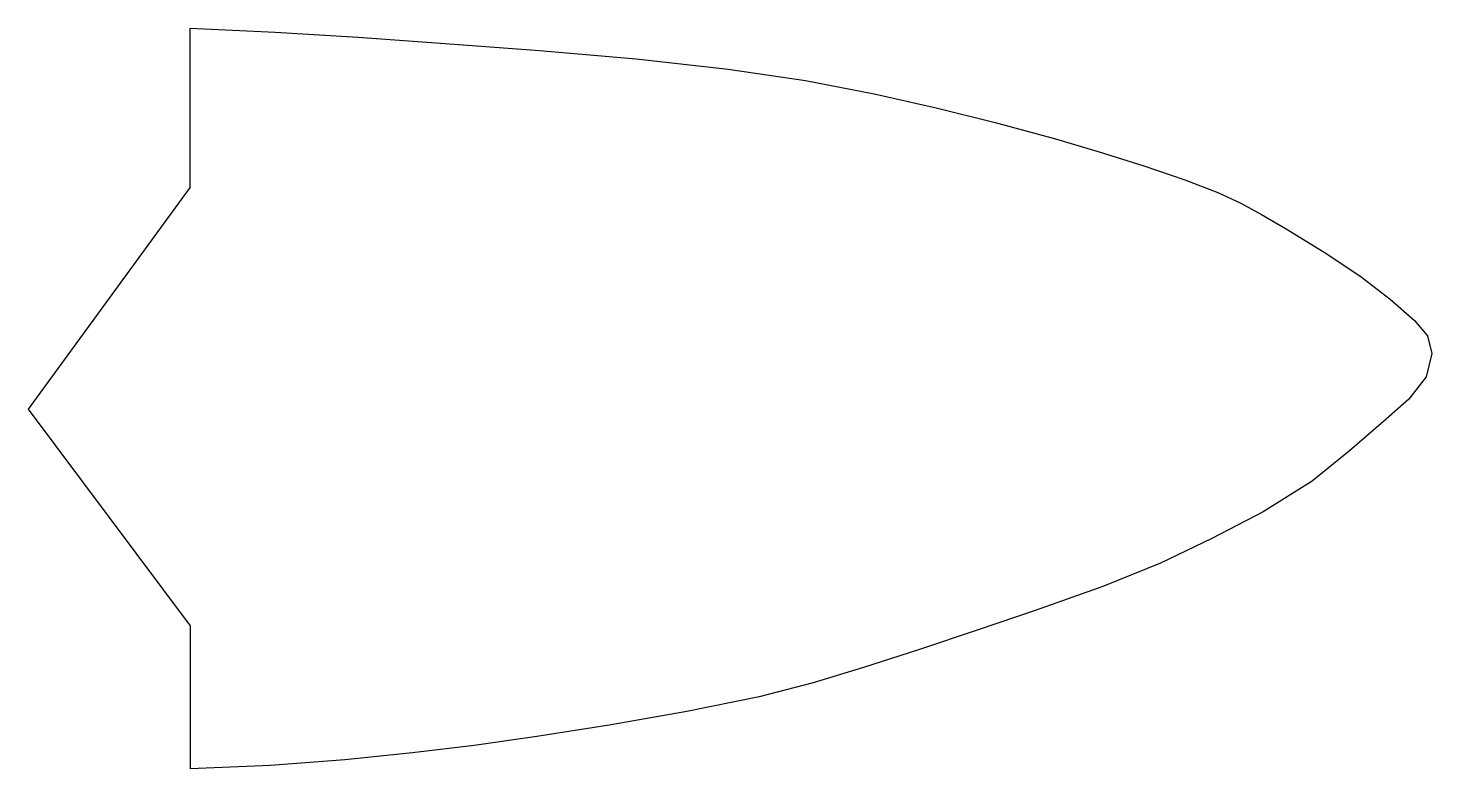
# Model space of a CAD drawing. Extents: x 242 to 390, y 60 to 138.
import ezdxf

# ---------------------------------------------------------------- set-up
doc = ezdxf.new("R2010")
doc.units = 0
doc.header["$MEASUREMENT"] = 0
doc.layers.add('VISIBLE', color=7, linetype='CONTINUOUS')

msp = doc.modelspace()

# ---------------------------------------------------------------- linework, layer by layer
at = {"layer": 'VISIBLE'}
for p, q in [((258.89, 132.1), (258.89, 137.62)), ((258.89, 120.87), (258.89, 132.1)), ((258.89, 120.87), (241.8, 97.47)), ((241.8, 97.47), (258.89, 74.64)), ((258.89, 74.64), (258.89, 59.56))]:
    msp.add_line(p, q, dxfattribs=at)
at = {"layer": 'VISIBLE', "flags": 128}
msp.add_lwpolyline([(258.89, 137.62), (267.85, 137.19), (276.6, 136.65), (285.77, 136), (295.72, 135.25), (305.91, 134.37), (315.61, 133.29), (323.76, 132.08), (330.97, 130.7), (337.53, 129.22), (343.75, 127.68), (350.09, 125.93), (354.71, 124.56), (359.4, 123.09), (363.72, 121.63), (367.21, 120.31), (369.65, 119.17), (371.8, 117.97), (374.4, 116.45), (378.42, 114), (382.16, 111.5), (385.37, 109.07), (387.95, 106.8), (389.31, 105.2), (389.78, 103.33), (389.16, 100.86), (387.35, 98.53), (384.68, 96.15), (381.07, 93.07), (377.15, 89.86), (371.99, 86.65), (366.58, 83.84), (361.15, 81.22), (355.09, 78.77), (348.07, 76.29), (341.93, 74.2), (335.67, 72.12), (329.86, 70.23), (324.54, 68.62), (318.85, 67.16), (311.25, 65.59), (303.05, 64.16), (295.43, 62.96), (288.81, 62.02), (282.32, 61.24), (275.18, 60.51), (267.34, 59.92), (258.89, 59.56)], dxfattribs=at)

doc.saveas('drawing.dxf')
